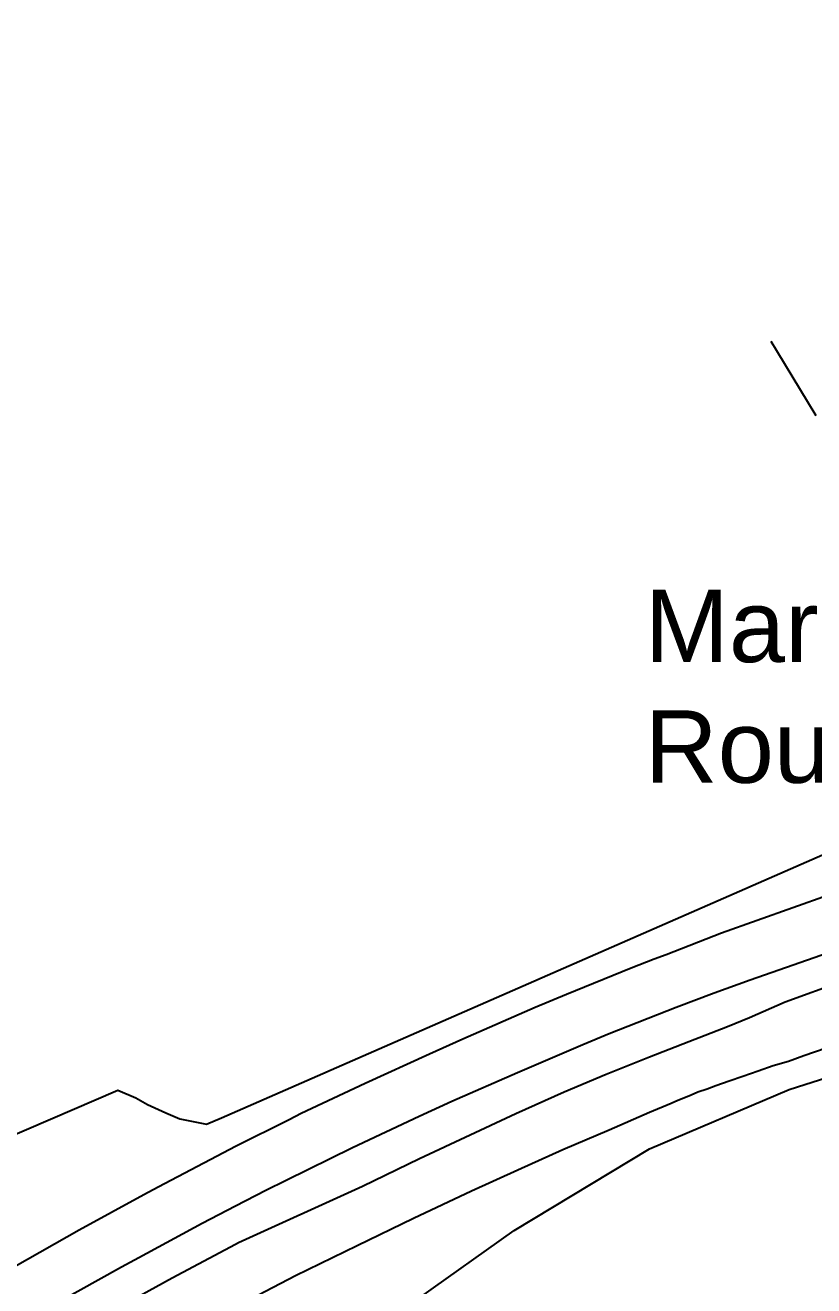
# Model space of a CAD drawing. Header units: millimetres. Extents: x 111502 to 977541, y 8702 to 1044108.
# Drawn here: x 486970.9 to 487079.9, y 237045 to 237219.1 of the extents above; entities that cross this region are included whole.
import ezdxf

# ---------------------------------------------------------------- set-up
doc = ezdxf.new("R2010")
doc.units = ezdxf.units.MM
doc.header["$LTSCALE"] = 0.25
doc.linetypes.add('DASHED2', pattern=[9.525, 6.35, -3.175])
doc.layers.add('E HVSS As Laid HV', color=10, linetype='Continuous')
doc.layers.add('X HVSS Site Background', color=8, linetype='Continuous')
doc.styles.add('Arial', font='arial.ttf')

# ---------------------------------------------------------------- blocks, each defined once
blk = doc.blocks.new('OS MAP 060722')
at = {"layer": 'X HVSS Site Background'}
for points in [[(-1851.79, -2064.99), (-1826.85, -2054.28), (-1824.36, -2055.33), (-1822.75, -2056.27), (-1820.23, -2057.38), (-1818.29, -2058.25), (-1814.61, -2058.96), (-1812.53, -2058.1), (-1725.07, -2019.84)], [(-1730.38, -1961.11), (-1735.78, -1952.16), (-1736.58, -1950.84)], [(-1728.68, -2027.31), (-1743.43, -2032.56), (-1751.08, -2035.56), (-1752.73, -2036.16), (-1755.93, -2037.41), (-1764.88, -2041.06), (-1769.18, -2042.86), (-1779.18, -2047.21), (-1783.78, -2049.31), (-1792.68, -2053.36), (-1801.53, -2057.51), (-1803.18, -2058.36), (-1810.58, -2062.06), (-1812.23, -2062.91), (-1821.28, -2067.66), (-1823.23, -2068.71), (-1832.18, -2073.61), (-1841.03, -2078.61)], [(-1835.18, -2083.61), (-1826.33, -2078.66), (-1823.93, -2077.36), (-1815.18, -2072.66), (-1810.58, -2070.26), (-1806.38, -2068.06), (-1803.58, -2066.71), (-1794.43, -2062.21), (-1785.23, -2057.86), (-1780.68, -2055.81), (-1771.63, -2051.81), (-1762.58, -2047.96), (-1758.98, -2046.46), (-1749.73, -2042.81), (-1744.48, -2040.81), (-1739.48, -2039.01), (-1726.68, -2034.56)], [(-1823.83, -2082.66), (-1819.33, -2080.21), (-1810.58, -2075.56), (-1810.18, -2075.31), (-1793.03, -2067.51), (-1785.18, -2063.71), (-1771.88, -2057.51), (-1765.18, -2054.51), (-1759.38, -2052.06), (-1753.38, -2049.66), (-1747.98, -2047.56), (-1742.63, -2045.46), (-1739.58, -2044.21), (-1734.63, -2042.06), (-1726.78, -2039.21)], [(-1785.31, -2083.06), (-1772.09, -2073.66), (-1753.4, -2062.36), (-1734.12, -2054.19), (-1713.88, -2047.71)], [(-1722.68, -2046.31), (-1732.08, -2049.51), (-1734.18, -2050.31), (-1736.33, -2050.91), (-1738.38, -2051.66), (-1740.48, -2052.36), (-1742.38, -2053.01), (-1744.23, -2053.66), (-1745.43, -2054.11), (-1746.73, -2054.56), (-1747.63, -2054.96), (-1748.63, -2055.36), (-1749.48, -2055.71), (-1750.38, -2056.11), (-1753.38, -2057.36), (-1758.98, -2059.81), (-1765.38, -2062.51), (-1771.58, -2065.31), (-1777.98, -2068.21), (-1785.98, -2072.01), (-1793.78, -2075.76), (-1802.28, -2079.91), (-1810.58, -2084.26)]]:
    blk.add_lwpolyline(points, dxfattribs=at)

msp = doc.modelspace()

# ---------------------------------------------------------------- linework, layer by layer
at = {"lineweight": 0}
msp.add_circle((488727.82, 239008.33), 11388.42, dxfattribs=at)

# ---------------------------------------------------------------- block references
at = {"layer": 'E HVSS As Laid HV', "linetype": 'DASHED2', "lineweight": 0}
msp.add_blockref('OS MAP 060722', (488810.58, 239126.31), dxfattribs=at)

# ---------------------------------------------------------------- texts
at = {"lineweight": 0, "insert": (487069.71, 237267.4), "char_height": 10, "attachment_point": 1, "rotation": 295.6947, "style": 'Arial'}
msp.add_mtext_dynamic_manual_height_columns('V8 Marlborough st', width=128.0696, gutter_width=10, heights=[0], dxfattribs=at)
at = {"lineweight": 0, "insert": (487056.52, 237141.17), "char_height": 10, "attachment_point": 1, "style": 'Arial'}
msp.add_mtext_dynamic_manual_height_columns('Marina Roundabout', width=111.2574, gutter_width=10, heights=[0], dxfattribs=at)

doc.saveas('drawing.dxf')
